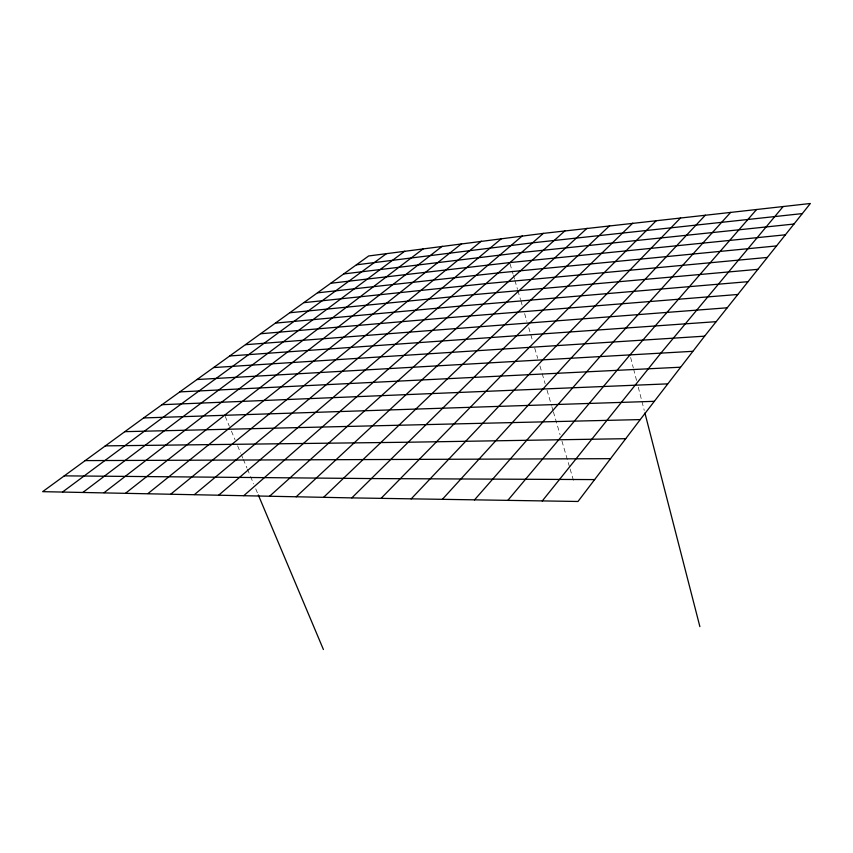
<?xml version="1.0" encoding="UTF-8"?>
<svg xmlns="http://www.w3.org/2000/svg" width="853" height="853" viewBox="0 0 853 853"><rect width="100%" height="100%" fill="white"/><g stroke="black" fill="none" stroke-linecap="round" stroke-linejoin="round"><path stroke-width="0.64" stroke-dasharray="4.26 3.2" d="M225.213 416.381L229.35 426.212M231.419 431.117L235.033 439.711M237.624 445.852L240.727 453.22M241.239 454.446L242.796 458.125M243.308 459.362L246.933 467.956M247.445 469.182L250.036 475.324M250.547 476.55L253.65 483.918M255.719 488.822L257.787 493.738M510.051 263.865L513.048 274.08M513.421 275.359L514.54 279.187M514.913 280.466L517.526 289.402M517.899 290.67L520.522 299.606M520.895 300.885L522.388 305.992M524.627 313.648L526.877 321.304M528.743 327.691L532.848 341.733M534.724 348.109L537.71 358.324M539.949 365.98L541.826 372.366M542.199 373.646L545.184 383.829M547.04 390.194L551.507 405.452M551.88 406.721L553 410.538M553.373 411.818L560.08 434.71M561.935 441.065L569.761 467.775M570.135 469.054L574.229 483.043M630.634 357.503L633.289 367.824M633.619 369.114L636.615 380.737M638.268 387.187L644.25 410.421"/><path stroke-width="1.28" d="M640.24 419.591L704.61 336.167L810.35 203.494L543.34 233.381L368.667 255.964L143.624 417.938L42.65 491.659L351.82 497.896L577.993 501.479L640.24 419.591L124.719 431.661M542.252 500.967L660.872 353.153L783.15 206.533M507.759 500.455L629.972 354.923L756.6 209.497M474.449 499.954L599.979 356.671L730.669 212.376M442.259 499.453L570.849 358.409L705.346 215.169M411.125 498.941L542.551 360.073L680.587 217.899M380.992 498.429L515.031 361.683L656.405 220.554M351.82 497.896L488.257 363.229L632.755 223.166M323.554 497.363L462.209 364.7L609.639 225.736M296.162 496.809L421.435 380.331L587.035 228.284M269.58 496.243L564.942 230.822M243.798 495.678L543.34 233.381M218.773 495.113L522.217 235.961M194.473 494.569L501.564 238.552M170.877 494.047L481.359 241.143M147.964 493.567L246.314 414.494L461.59 243.723M125.7 493.119L224.691 415.155L442.238 246.261M104.066 492.703L203.643 415.869L423.28 248.767M83.029 492.33L183.139 416.573L404.706 251.219M62.568 491.989L163.136 417.266L386.505 253.618M356.447 264.825L532.443 242.838L802.321 213.591M343.898 273.92L521.226 252.563L794.026 224.03M331.007 283.239L509.678 262.596L785.453 234.799M317.764 292.814L497.8 272.971L776.571 245.92M304.148 302.634L485.56 283.686L767.369 257.435M290.137 312.72L472.946 294.722L757.837 269.345M275.732 323.084L459.927 306.11L747.964 281.682M260.89 333.736L446.482 317.849L737.717 294.488M245.611 344.687L727.087 307.805M229.873 355.946L716.062 321.677M213.655 367.558L704.61 336.167M196.936 379.532L692.711 351.319M179.706 391.9L680.363 367.216M161.942 404.695L667.526 383.871M654.166 401.326L143.624 417.938M625.707 438.687L408.001 442.227L105.207 445.874M610.524 458.679L85.055 460.599M594.637 479.589L371.311 478.565L64.21 475.857M258.31 494.964L323.404 649.506M644.911 413.001L699.886 626.635"/></g></svg>
